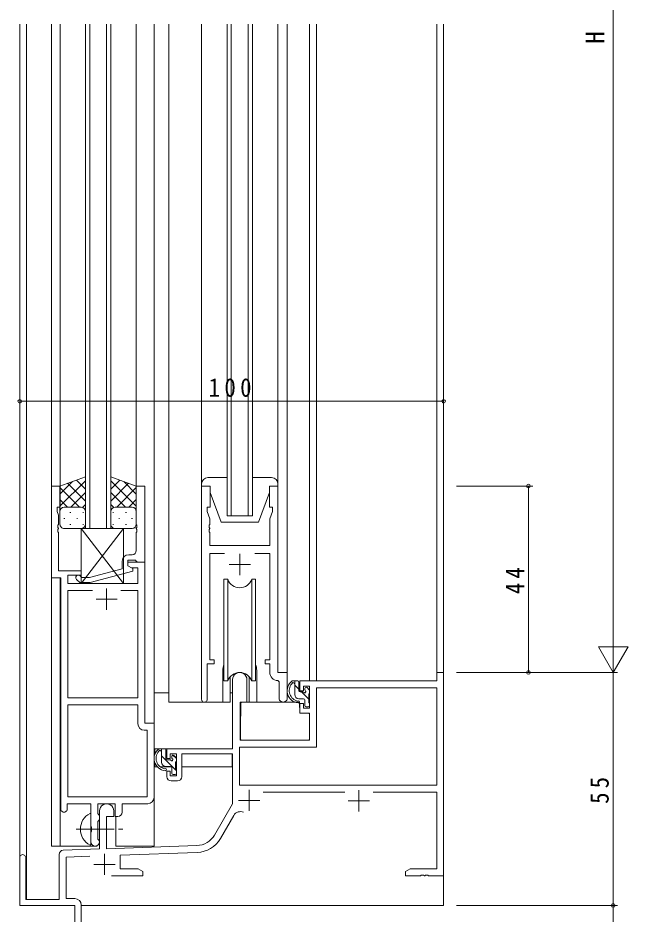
# Model space of a CAD drawing. Units: millimetres on the paper. Extents: x -420 to 373, y -297 to 267.
# Drawn here: x -312.7 to -168.8, y -181.3 to 30.2 of the extents above; entities that cross this region are included whole.
import ezdxf
from ezdxf.enums import TextEntityAlignment as Align

# ---------------------------------------------------------------- set-up
doc = ezdxf.new("R2010")
doc.units = ezdxf.units.MM
doc.linetypes.add('CHAIN2', pattern=[12, 9, -1, 1, -1])
for name, color, linetype, lineweight in [('0-3_YKK_11', 7, 'Continuous', 9), ('0-4_YKK_12', 2, 'Continuous', 9), ('0-5_YKK_13', 4, 'Continuous', 9), ('0-7_YKK_D', 6, 'Continuous', 9)]:
    doc.layers.add(name, color=color, linetype=linetype, lineweight=lineweight)
doc.styles.add('ＭＳ ゴシック', font='')
doc.styles.get('ＭＳ ゴシック').set_extended_font_data('MS Gothic')

msp = doc.modelspace()

# ---------------------------------------------------------------- linework, layer by layer
at = {"layer": '0-3_YKK_11'}
for p, q in [((-304.771, -80.271), (-302.771, -80.271)), ((-304.771, -101.901), (-304.771, -80.271)), ((-302.771, -80.271), (-302.771, -85.271)), ((-284.771, -80.271), (-284.771, -89.313)), ((-282.771, -80.271), (-284.771, -80.271)), ((-282.771, -98.271), (-282.771, -80.271)), ((-269.369, -80.271), (-269.369, -130.621)), ((-267.369, -80.271), (-269.369, -80.271)), ((-267.369, -85.271), (-267.369, -80.271)), ((-253.369, -80.271), (-253.369, -85.271)), ((-251.369, -80.271), (-253.369, -80.271)), ((-251.369, -124.271), (-251.369, -80.271)), ((-303.471, -85.271), (-303.471, -86.271)), ((-302.771, -85.271), (-303.471, -85.271)), ((-303.471, -86.271), (-303.141, -87.178)), ((-268.069, -85.271), (-267.369, -85.271)), ((-268.069, -86.271), (-268.069, -85.271)), ((-267.439, -88.002), (-268.069, -86.271)), ((-253.369, -85.271), (-252.669, -85.271)), ((-252.669, -86.271), (-253.299, -88.002)), ((-252.669, -85.271), (-252.669, -86.271)), ((-303.141, -87.178), (-303.141, -89.313)), ((-267.439, -89.313), (-267.439, -88.002)), ((-253.299, -88.002), (-253.299, -94.271)), ((-303.141, -89.313), (-303.261, -89.496)), ((-303.261, -89.496), (-303.261, -90.046)), ((-303.261, -90.046), (-303.141, -90.23)), ((-303.141, -90.313), (-303.261, -90.496)), ((-303.261, -90.496), (-303.261, -91.046)), ((-303.141, -90.23), (-303.141, -90.313)), ((-284.771, -89.313), (-284.651, -89.496)), ((-284.651, -90.046), (-284.771, -90.23)), ((-284.771, -90.23), (-284.771, -90.313)), ((-284.771, -90.313), (-284.651, -90.496)), ((-284.651, -89.496), (-284.651, -90.046)), ((-284.651, -90.496), (-284.651, -91.046)), ((-267.559, -89.496), (-267.439, -89.313)), ((-267.559, -90.046), (-267.559, -89.496)), ((-267.439, -90.23), (-267.559, -90.046)), ((-267.559, -90.496), (-267.439, -90.313)), ((-267.559, -91.046), (-267.559, -90.496)), ((-267.439, -90.313), (-267.439, -90.23)), ((-303.261, -91.046), (-303.141, -91.23)), ((-303.141, -91.23), (-303.141, -100.271)), ((-284.651, -91.046), (-284.771, -91.23)), ((-284.771, -91.23), (-284.771, -95.471)), ((-267.439, -91.23), (-267.559, -91.046)), ((-267.439, -94.271), (-267.439, -91.23)), ((-253.299, -94.271), (-267.439, -94.271)), ((-285.771, -96.471), (-286.571, -96.471)), ((-267.439, -96.201), (-263.956, -96.201)), ((-267.439, -121.271), (-267.439, -96.201)), ((-260.369, -96.271), (-260.369, -101.271)), ((-256.782, -96.201), (-253.299, -96.201)), ((-253.299, -96.201), (-253.299, -121.271)), ((-288.071, -97.971), (-288.071, -99.792)), ((-286.771, -97.771), (-284.971, -97.771)), ((-286.771, -99.071), (-286.771, -97.771)), ((-286.771, -98.271), (-282.771, -98.271)), ((-286.771, -99.071), (-286.771, -98.271)), ((-285.571, -99.764), (-286.771, -99.071)), ((-285.905, -99.571), (-286.771, -99.071)), ((-284.971, -97.771), (-284.771, -97.971)), ((-284.771, -97.971), (-284.471, -98.271)), ((-284.471, -98.271), (-282.771, -98.271)), ((-282.771, -98.271), (-282.771, -136.271)), ((-262.869, -98.771), (-257.869, -98.771)), ((-303.141, -100.271), (-297.771, -100.271)), ((-300.941, -101.271), (-300.941, -103.271)), ((-297.771, -101.271), (-300.941, -101.271)), ((-297.622, -101.871), (-298.046, -101.447)), ((-297.771, -100.271), (-297.771, -101.271)), ((-288.071, -99.792), (-295.832, -101.871)), ((-295.674, -103.071), (-285.571, -100.364)), ((-284.401, -99.571), (-285.905, -99.571)), ((-285.571, -100.364), (-285.571, -99.764)), ((-284.401, -103.271), (-284.401, -99.571)), ((-302.571, -101.901), (-304.771, -101.901)), ((-302.571, -156.521), (-302.571, -101.901)), ((-300.941, -103.271), (-284.401, -103.271)), ((-298.895, -102.296), (-298.119, -103.071)), ((-298.119, -103.071), (-295.674, -103.071)), ((-295.832, -101.871), (-297.622, -101.871)), ((-300.941, -104.901), (-295.121, -104.901)), ((-300.941, -130.271), (-300.941, -104.901)), ((-291.771, -104.471), (-291.771, -109.471)), ((-288.42, -104.901), (-284.401, -104.901)), ((-288.42, -104.901), (-284.401, -104.901)), ((-284.401, -104.901), (-284.401, -130.271)), ((-294.271, -106.971), (-289.271, -106.971)), ((-268.069, -122.271), (-266.369, -122.271)), ((-268.069, -130.621), (-268.069, -122.271)), ((-266.369, -121.271), (-267.439, -121.271)), ((-266.369, -122.271), (-266.369, -121.271)), ((-254.369, -121.271), (-254.369, -122.271)), ((-253.299, -121.271), (-254.369, -121.271)), ((-254.369, -122.271), (-253.299, -122.271)), ((-253.299, -122.271), (-253.299, -124.201)), ((-249.169, -124.271), (-251.369, -124.271)), ((-249.169, -130.306), (-249.169, -124.271)), ((-213.899, -124.271), (-213.899, -126.271)), ((-212.269, -124.271), (-213.899, -124.271)), ((-212.269, -172.271), (-212.269, -124.271)), ((-262.069, -125.971), (-262.069, -142.271)), ((-258.669, -131.271), (-258.669, -125.971)), ((-251.386, -126.199), (-251.099, -126.499)), ((-251.099, -126.499), (-251.099, -130.306)), ((-246.169, -126.271), (-246.169, -128.571)), ((-213.899, -126.271), (-246.169, -126.271)), ((-246.169, -128.571), (-245.369, -128.571)), ((-245.369, -127.471), (-243.899, -127.471)), ((-245.369, -128.571), (-245.369, -127.471)), ((-243.899, -127.471), (-243.899, -132.671)), ((-242.269, -127.901), (-242.269, -141.901)), ((-213.899, -127.901), (-242.269, -127.901)), ((-213.899, -150.871), (-213.899, -127.901)), ((-284.401, -130.271), (-300.941, -130.271)), ((-300.941, -131.901), (-284.401, -131.901)), ((-300.941, -153.641), (-300.941, -131.901)), ((-300.941, -153.641), (-300.941, -131.901)), ((-284.401, -131.901), (-284.401, -136.401)), ((-260.269, -131.271), (-258.669, -131.271)), ((-260.269, -140.271), (-260.269, -131.271)), ((-246.169, -131.571), (-246.169, -133.871)), ((-245.369, -131.571), (-246.169, -131.571)), ((-245.369, -132.671), (-245.369, -131.571)), ((-243.899, -132.671), (-245.369, -132.671)), ((-246.169, -133.871), (-243.899, -133.871)), ((-243.899, -133.871), (-243.899, -140.271)), ((-282.771, -136.271), (-280.571, -136.271)), ((-280.571, -136.271), (-280.571, -153.771)), ((-282.901, -137.901), (-282.201, -137.901)), ((-282.201, -137.901), (-282.201, -153.641)), ((-243.899, -140.271), (-260.269, -140.271)), ((-277.569, -142.271), (-277.569, -144.571)), ((-262.069, -142.271), (-277.569, -142.271)), ((-276.769, -143.471), (-275.269, -143.471)), ((-276.769, -144.571), (-276.769, -143.471)), ((-275.269, -143.471), (-275.269, -148.671)), ((-274.069, -143.471), (-262.069, -143.471)), ((-274.069, -148.871), (-274.069, -143.471)), ((-262.069, -143.471), (-262.069, -155.271)), ((-260.439, -141.901), (-260.439, -150.871)), ((-242.269, -141.901), (-260.439, -141.901)), ((-277.569, -144.571), (-276.769, -144.571)), ((-277.569, -147.571), (-277.569, -148.871)), ((-276.769, -147.571), (-277.569, -147.571)), ((-276.769, -148.671), (-276.769, -147.571)), ((-275.269, -148.671), (-276.769, -148.671)), ((-276.569, -149.871), (-275.069, -149.871)), ((-260.439, -150.871), (-213.899, -150.871)), ((-260.439, -150.871), (-213.899, -150.871)), ((-258.169, -151.971), (-258.169, -156.971)), ((-232.269, -152.071), (-232.269, -157.071)), ((-282.201, -153.641), (-300.941, -153.641)), ((-254.883, -152.501), (-235.619, -152.501)), ((-228.918, -152.501), (-213.899, -152.501)), ((-213.899, -152.501), (-213.899, -170.641)), ((-301.071, -155.271), (-301.071, -156.521)), ((-295.471, -155.271), (-301.071, -155.271)), ((-295.471, -160.6), (-295.471, -155.271)), ((-293.841, -155.271), (-293.841, -157.588)), ((-289.771, -155.271), (-293.841, -155.271)), ((-289.771, -158.271), (-289.771, -155.271)), ((-288.141, -155.271), (-288.141, -157.271)), ((-282.071, -155.271), (-288.141, -155.271)), ((-262.069, -155.271), (-266.323, -162.64)), ((-260.669, -154.471), (-255.669, -154.471)), ((-234.769, -154.571), (-229.769, -154.571)), ((-293.841, -157.588), (-293.693, -157.782)), ((-293.693, -157.782), (-293.471, -158.071)), ((-293.471, -158.071), (-293.471, -158.971)), ((-293.469, -156.971), (-293.469, -165.94)), ((-291.769, -158.271), (-290.069, -158.271)), ((-291.769, -165.88), (-291.769, -158.271)), ((-290.069, -158.271), (-290.069, -156.971)), ((-289.141, -158.271), (-289.771, -158.271)), ((-264.911, -163.455), (-261.775, -158.023)), ((-295.328, -160.792), (-295.471, -160.6)), ((-293.693, -159.261), (-293.841, -159.454)), ((-293.841, -159.454), (-293.841, -163.588)), ((-293.471, -158.971), (-293.693, -159.261)), ((-295.471, -161.942), (-295.328, -161.75)), ((-295.471, -164.271), (-295.471, -161.942)), ((-295.328, -161.75), (-295.328, -160.792)), ((-293.841, -163.588), (-293.693, -163.782)), ((-293.693, -163.782), (-293.471, -164.071)), ((-293.471, -164.071), (-293.471, -164.271)), ((-293.469, -165.94), (-302.004, -166.238)), ((-292.269, -167.071), (-292.269, -172.071)), ((-270.479, -165.137), (-291.769, -165.88)), ((-288.569, -167.399), (-270.422, -166.766)), ((-312.269, -167.971), (-312.269, -179.271)), ((-310.869, -177.871), (-310.869, -167.971)), ((-302.969, -167.237), (-302.969, -177.871)), ((-301.339, -167.845), (-295.702, -167.648)), ((-301.339, -177.641), (-301.339, -167.845)), ((-288.569, -170.641), (-288.569, -167.399)), ((-294.769, -169.571), (-289.769, -169.571)), ((-284.36, -170.641), (-288.569, -170.641)), ((-283.269, -171.271), (-284.36, -170.641)), ((-283.269, -172.271), (-283.269, -171.271)), ((-220.178, -170.641), (-221.269, -171.271)), ((-221.269, -171.271), (-221.269, -172.271)), ((-213.899, -170.641), (-220.178, -170.641)), ((-290.619, -172.271), (-283.269, -172.271)), ((-221.269, -172.271), (-217.727, -172.271)), ((-217.727, -172.271), (-217.544, -172.151)), ((-217.544, -172.151), (-216.994, -172.151)), ((-216.994, -172.151), (-216.811, -172.271)), ((-216.811, -172.271), (-216.727, -172.271)), ((-216.727, -172.271), (-216.544, -172.151)), ((-216.544, -172.151), (-215.994, -172.151)), ((-215.994, -172.151), (-215.811, -172.271)), ((-215.811, -172.271), (-212.269, -172.271)), ((-299.269, -177.641), (-301.339, -177.641)), ((-312.269, -179.271), (-299.269, -179.271)), ((-302.969, -177.871), (-310.869, -177.871)), ((-299.269, -179.271), (-299.269, -183.813)), ((-297.769, -188.521), (-297.769, -179.141))]:
    msp.add_line(p, q, dxfattribs=at)
for centre, radius, start, end in [((-286.571, -97.971), 1.5, 90, 179.99998), ((-285.771, -95.471), 1, 270, 359.99998), ((-298.471, -101.871), 0.6, 44.99998, 225), ((-260.369, -125.971), 1.7, 359.99998, 180), ((-251.299, -124.201), 2, 179.99998, 267.50807), ((-268.719, -130.621), 0.65, 179.99998, 0), ((-250.134, -130.306), 0.965, 179.99998, 0), ((-282.901, -136.401), 1.5, 180, 269.99998), ((-276.569, -148.871), 1, 180, 269.99998), ((-275.069, -148.871), 1, 270, 359.99998), ((-282.071, -153.771), 1.5, 270, 359.99998), ((-301.821, -156.521), 0.75, 179.99998, 0), ((-291.769, -156.971), 1.7, 359.99998, 180), ((-289.141, -157.271), 1, 270, 359.99998), ((-260.216, -158.923), 1.8, 65.29866, 149.99998), ((-270.653, -160.14), 5, 271.99998, 329.99998), ((-294.471, -164.271), 1, 180, 269.99998), ((-294.471, -164.271), 1, 270, 359.99998), ((-270.653, -160.14), 6.63, 271.99998, 329.99998), ((-301.969, -167.237), 1, 91.99997, 179.99998), ((-311.569, -167.971), 0.7, 359.99998, 180), ((-299.269, -179.141), 1.5, 0, 89.99998)]:
    msp.add_arc(centre, radius, start, end, dxfattribs=at)
at = {"layer": '0-4_YKK_12'}
for p, q in [((-312.269, -167.971), (-312.269, 28.729)), ((-310.639, 28.729), (-310.639, -177.871)), ((-304.769, 28.729), (-304.769, -165.271)), ((-302.77, 28.729), (-302.771, -80.771)), ((-296.771, -90.271), (-296.771, 28.729)), ((-295.771, 28.729), (-295.771, -90.271)), ((-291.771, -90.271), (-291.771, 28.729)), ((-290.771, 28.729), (-290.771, -90.271)), ((-284.771, 28.729), (-284.771, -80.771)), ((-280.569, 28.729), (-280.569, -165.271)), ((-277.068, 28.729), (-277.068, -131.271)), ((-269.369, 28.729), (-269.369, -79.771)), ((-263.369, -87.271), (-263.369, 28.729)), ((-262.369, 28.729), (-262.369, -87.271)), ((-258.369, -87.271), (-258.369, 28.729)), ((-257.369, 28.729), (-257.369, -87.271)), ((-251.369, 28.729), (-251.369, -79.771)), ((-249.169, -124.571), (-249.169, 28.729)), ((-243.899, 28.729), (-243.899, -126.271)), ((-242.269, 28.729), (-242.269, -126.271)), ((-213.899, 28.729), (-213.899, -124.271)), ((-212.269, 28.729), (-212.269, -124.271)), ((-257.369, -87.271), (-263.369, -87.271)), ((-290.771, -90.271), (-296.771, -90.271)), ((-302.769, -165.271), (-302.769, -101.919)), ((-264.369, -123.771), (-264.369, -131.271)), ((-256.369, -123.771), (-256.369, -131.271)), ((-213.599, -124.271), (-213.899, -124.271)), ((-264.369, -131.271), (-277.068, -131.271)), ((-250.141, -131.271), (-256.369, -131.271)), ((-289.569, -165.271), (-289.569, -158.255)), ((-212.269, -163.771), (-212.269, -179.271)), ((-304.769, -165.271), (-293.969, -165.271)), ((-289.569, -165.271), (-280.569, -165.271)), ((-297.769, -179.271), (-212.269, -179.271))]:
    msp.add_line(p, q, dxfattribs=at)
for start, end in [(159.63586, 180), (0, 20.36412)]:
    msp.add_arc((-260.369, -123.771), 4, start, end, dxfattribs=at)
at = {"layer": '0-5_YKK_13'}
for p, q in [((-296.772, -78.128), (-302.772, -80.271)), ((-296.772, -86.493), (-296.772, -78.128)), ((-290.774, -78.128), (-284.774, -80.271)), ((-290.774, -86.493), (-290.774, -78.128)), ((-302.772, -85.003), (-296.772, -79.003)), ((-302.772, -82.175), (-299.812, -79.214)), ((-302.772, -80.271), (-302.772, -86.271)), ((-296.772, -83.823), (-300.968, -79.627)), ((-296.772, -80.994), (-298.884, -78.883)), ((-290.774, -80.994), (-288.663, -78.883)), ((-284.774, -85.003), (-290.774, -79.003)), ((-290.774, -83.823), (-286.578, -79.627)), ((-284.774, -82.175), (-287.735, -79.214)), ((-284.774, -80.271), (-284.774, -86.271)), ((-269.369, -79.771), (-269.369, -80.271)), ((-269.369, -80.271), (-267.369, -80.271)), ((-263.369, -78.271), (-267.869, -78.271)), ((-267.369, -80.271), (-267.369, -81.771)), ((-252.869, -78.271), (-257.369, -78.271)), ((-253.369, -80.271), (-251.369, -80.271)), ((-253.369, -81.771), (-253.369, -80.271)), ((-251.369, -80.271), (-251.369, -79.771)), ((-298.152, -85.271), (-302.772, -80.651)), ((-300.212, -85.271), (-296.772, -81.831)), ((-287.334, -85.271), (-290.774, -81.831)), ((-289.395, -85.271), (-284.774, -80.651)), ((-267.369, -81.771), (-264.769, -88.771)), ((-253.369, -81.771), (-255.969, -88.771)), ((-300.981, -85.271), (-302.772, -83.48)), ((-286.566, -85.271), (-284.774, -83.48)), ((-302.772, -89.271), (-302.772, -86.271)), ((-301.772, -85.271), (-298.172, -85.271)), ((-301.372, -85.271), (-297.772, -85.271)), ((-300.437, -86.493), (-300.237, -86.493)), ((-297.44, -85.328), (-296.772, -84.66)), ((-297.407, -86.493), (-297.207, -86.493)), ((-296.772, -86.271), (-296.772, -89.271)), ((-290.106, -85.328), (-290.774, -84.66)), ((-290.774, -86.271), (-290.774, -89.271)), ((-290.139, -86.493), (-290.339, -86.493)), ((-286.174, -85.271), (-289.774, -85.271)), ((-285.774, -85.271), (-289.374, -85.271)), ((-287.109, -86.493), (-287.309, -86.493)), ((-284.774, -89.271), (-284.774, -86.271)), ((-301.852, -87.908), (-301.652, -87.908)), ((-298.822, -87.908), (-298.622, -87.908)), ((-288.724, -87.908), (-288.924, -87.908)), ((-285.694, -87.908), (-285.894, -87.908)), ((-264.769, -88.771), (-255.969, -88.771)), ((-297.772, -90.271), (-301.772, -90.271)), ((-300.437, -89.323), (-300.237, -89.323)), ((-297.771, -90.271), (-297.771, -103.271)), ((-287.771, -90.271), (-297.771, -90.271)), ((-297.771, -90.271), (-287.771, -103.271)), ((-287.771, -90.271), (-297.771, -103.271)), ((-297.407, -89.323), (-297.207, -89.323)), ((-290.139, -89.323), (-290.339, -89.323)), ((-289.774, -90.271), (-285.774, -90.271)), ((-287.771, -103.271), (-287.771, -90.271)), ((-287.109, -89.323), (-287.309, -89.323)), ((-297.771, -103.271), (-287.771, -103.271)), ((-263.197, -126.271), (-263.197, -102.271)), ((-257.54, -126.271), (-257.54, -102.271)), ((-256.619, -102.271), (-257.54, -102.271)), ((-256.619, -126.271), (-256.619, -102.271)), ((-264.119, -126.271), (-263.197, -126.271)), ((-262.619, -125.287), (-262.619, -131.271)), ((-258.119, -131.271), (-258.119, -125.287)), ((-257.54, -126.271), (-256.619, -126.271)), ((-246.699, -126.271), (-247.999, -126.271)), ((-247.399, -129.471), (-247.399, -126.271)), ((-246.399, -128.571), (-246.399, -126.571)), ((-246.399, -128.244), (-247.399, -127.244)), ((-245.46, -128.871), (-246.099, -128.871)), ((-244.099, -130.544), (-245.771, -128.871)), ((-244.999, -128.071), (-244.999, -128.41)), ((-243.987, -128.359), (-244.487, -127.859)), ((-243.899, -129.171), (-243.899, -128.571)), ((-277.068, -129.071), (-280.564, -129.071)), ((-280.564, -142.271), (-280.564, -129.071)), ((-262.619, -129.071), (-262.069, -129.071)), ((-245.299, -130.471), (-246.399, -130.471)), ((-244.999, -130.771), (-244.999, -132.071)), ((-244.099, -131.371), (-244.099, -129.371)), ((-262.619, -131.271), (-264.369, -131.271)), ((-260.145, -131.569), (-260.199, -137.771)), ((-246.267, -131.271), (-259.845, -131.271)), ((-256.369, -131.271), (-258.119, -131.271)), ((-246.267, -131.271), (-246.199, -133.871)), ((-244.699, -132.371), (-244.199, -132.371)), ((-243.899, -132.071), (-243.899, -131.571)), ((-260.164, -133.771), (-260.269, -133.771)), ((-246.199, -133.871), (-244.23, -133.871)), ((-243.899, -137.771), (-243.93, -134.169)), ((-260.269, -138.701), (-260.19, -138.78)), ((-260.199, -137.771), (-260.18, -139.974)), ((-243.918, -139.974), (-243.899, -137.771)), ((-259.88, -140.271), (-244.218, -140.271)), ((-262.369, -142.271), (-280.564, -142.271)), ((-280.364, -142.271), (-280.364, -143.523)), ((-278.099, -142.271), (-279.399, -142.271)), ((-278.799, -145.471), (-278.799, -142.271)), ((-277.799, -144.571), (-277.799, -142.571)), ((-275.299, -144.599), (-276.125, -143.772)), ((-262.164, -143.552), (-262.164, -146.571)), ((-280.364, -145.661), (-280.364, -146.571)), ((-275.499, -147.227), (-278.799, -143.927)), ((-276.86, -144.871), (-277.499, -144.871)), ((-276.399, -144.071), (-276.399, -144.41)), ((-275.387, -144.359), (-275.887, -143.859)), ((-275.499, -147.371), (-275.499, -145.371)), ((-275.299, -145.171), (-275.299, -144.571)), ((-280.364, -146.571), (-279.784, -146.571)), ((-279.088, -146.571), (-276.475, -146.571)), ((-276.699, -146.471), (-277.799, -146.471)), ((-276.399, -146.771), (-276.399, -148.071)), ((-275.499, -146.571), (-275.269, -146.571)), ((-275.299, -148.071), (-275.299, -147.571)), ((-262.164, -146.571), (-274.069, -146.571)), ((-276.099, -148.371), (-275.599, -148.371)), ((-295.469, -164.867), (-295.469, -157.676))]:
    msp.add_line(p, q, dxfattribs=at)
at = {"layer": '0-5_YKK_13', "linetype": 'CHAIN2'}
msp.add_line((-298.969, -161.271), (-286.981, -161.271), dxfattribs=at)
at = {"layer": '0-5_YKK_13'}
msp.add_lwpolyline([(-263.197, -102.271), (-264.119, -102.271), (-264.119, -126.271)], dxfattribs=at)
for centre, radius, start, end in [((-267.869, -79.771), 1.5, 90, 180), ((-252.869, -79.771), 1.5, 0, 90), ((-301.772, -86.271), 1, 89.99998, 179.99998), ((-301.772, -86.271), 1, 89.99998, 179.99998), ((-297.772, -86.271), 1, 359.99998, 89.99998), ((-297.772, -86.271), 1, 359.99998, 89.99998), ((-289.774, -86.271), 1, 89.99998, 179.99998), ((-289.774, -86.271), 1, 89.99998, 179.99998), ((-285.774, -86.271), 1, 359.99998, 89.99998), ((-285.774, -86.271), 1, 359.99998, 89.99998), ((-301.772, -89.271), 1, 179.99998, 269.99998), ((-297.772, -89.271), 1, 269.99998, 359.99998), ((-289.774, -89.271), 1, 179.99998, 269.99998), ((-285.774, -89.271), 1, 269.99998, 359.99998), ((-260.369, -101.271), 3, 199.4715, 340.52849), ((-260.369, -127.271), 3, 19.47122, 160.52876), ((-246.284, -128.592), 2.885, 126.45192, 263.90388), ((-248.259, -126.675), 0.3, 301.62189, 336.95038), ((-247.799, -126.871), 0.2, 36.86989, 156.95038), ((-247.399, -126.571), 0.3, 216.86989, 270), ((-246.699, -126.571), 0.3, 0, 90), ((-246.199, -128.558), 2.504, 139.45805, 259.25217), ((-246.099, -128.571), 0.3, 180, 270), ((-245.46, -129.171), 0.3, 33.05573, 90), ((-244.999, -128.871), 0.25, 213.05573, 56.94426), ((-244.699, -128.071), 0.3, 45, 180), ((-244.699, -128.41), 0.3, 180, 236.94426), ((-244.199, -128.571), 0.3, 0, 45), ((-246.399, -129.471), 1, 180, 270), ((-246.52, -131.221), 0.25, 253.63879, 125.58162), ((-245.299, -130.771), 0.3, 0, 90), ((-244.099, -129.171), 0.2, 270, 0), ((-259.845, -131.571), 0.3, 90, 179.49998), ((-244.699, -132.071), 0.3, 180, 270), ((-244.199, -132.071), 0.3, 270, 0), ((-244.099, -131.571), 0.2, 0, 90), ((-244.23, -134.171), 0.3, 0.5, 90), ((-259.88, -139.971), 0.3, 180.49998, 270), ((-244.218, -139.971), 0.3, 270, 359.5), ((-277.684, -144.592), 2.885, 126.45192, 263.90388), ((-277.599, -144.558), 2.504, 139.45805, 259.25217), ((-279.659, -142.675), 0.3, 301.62189, 336.95038), ((-279.199, -142.871), 0.2, 36.86989, 156.95038), ((-278.799, -142.571), 0.3, 216.86989, 270), ((-278.099, -142.571), 0.3, 0, 90), ((-276.099, -144.071), 0.3, 45, 180), ((-277.799, -145.471), 1, 180, 270), ((-277.499, -144.571), 0.3, 180, 270), ((-276.86, -145.171), 0.3, 33.05573, 90), ((-276.399, -144.871), 0.25, 213.05573, 56.94426), ((-276.099, -144.41), 0.3, 180, 236.94426), ((-275.499, -145.171), 0.2, 270, 0), ((-275.599, -144.571), 0.3, 0, 45), ((-277.92, -147.221), 0.25, 253.63879, 125.58162), ((-276.699, -146.771), 0.3, 0, 90), ((-276.099, -148.071), 0.3, 180, 270), ((-275.599, -148.071), 0.3, 270, 0), ((-275.499, -147.571), 0.2, 0, 90), ((-293.769, -161.271), 4.2, 117.28096, 242.71902), ((-295.623, -157.676), 0.154, 0, 117.28096), ((-295.623, -164.867), 0.154, 242.71902, 0)]:
    msp.add_arc(centre, radius, start, end, dxfattribs=at)
at = {"layer": '0-7_YKK_D'}
for p, q in [((-172.269, 168.729), (-172.269, -117.271)), ((-312.269, -76.271), (-312.269, -59.271)), ((-312.269, -60.271), (-212.269, -60.271)), ((-212.269, -76.271), (-212.269, -59.271)), ((-209.269, -80.271), (-191.269, -80.271)), ((-192.269, -124.271), (-192.269, -80.271)), ((-172.269, -124.271), (-172.269, -112.147)), ((-168.769, -118.209), (-175.769, -118.209)), ((-172.269, -124.271), (-175.769, -118.209)), ((-172.269, -124.271), (-168.769, -118.209)), ((-209.269, -124.271), (-171.269, -124.271)), ((-209.269, -124.271), (-191.269, -124.271)), ((-209.269, -124.271), (-171.269, -124.271)), ((-172.269, -124.271), (-172.269, -179.271)), ((-209.269, -179.271), (-171.269, -179.271)), ((-209.269, -179.271), (-171.269, -179.271)), ((-172.269, -179.271), (-172.269, -189.271))]:
    msp.add_line(p, q, dxfattribs=at)
for centre in [(-312.269, -60.271), (-212.269, -60.271), (-192.269, -80.271), (-192.269, -124.271), (-172.269, -179.271), (-172.269, -179.271)]:
    msp.add_circle(centre, 0.425, dxfattribs=at)

# ---------------------------------------------------------------- texts
at = {"layer": '0-7_YKK_D', "color": 3, "style": 'ＭＳ ゴシック'}
msp.add_text('H', height=4.399, rotation=90, dxfattribs=at).set_placement((-173.069, 24.129), align=Align.BOTTOM_LEFT)
at = {"layer": '0-7_YKK_D', "color": 3, "insert": (-267.709, -59.271), "char_height": 4.399, "attachment_point": 7, "style": 'ＭＳ ゴシック'}
msp.add_mtext('\\T1.38;\\W0.9;100', dxfattribs=at)
at = {"layer": '0-7_YKK_D', "color": 3, "char_height": 4.399, "attachment_point": 7, "rotation": 90, "style": 'ＭＳ ゴシック'}
for s, insert in [('\\T1.36;\\W0.9;44', (-193.269, -105.791)), ('\\T1.36;\\W0.9;55', (-173.269, -155.291))]:
    msp.add_mtext(s, dxfattribs=dict(at, insert=insert))

doc.saveas('drawing.dxf')
